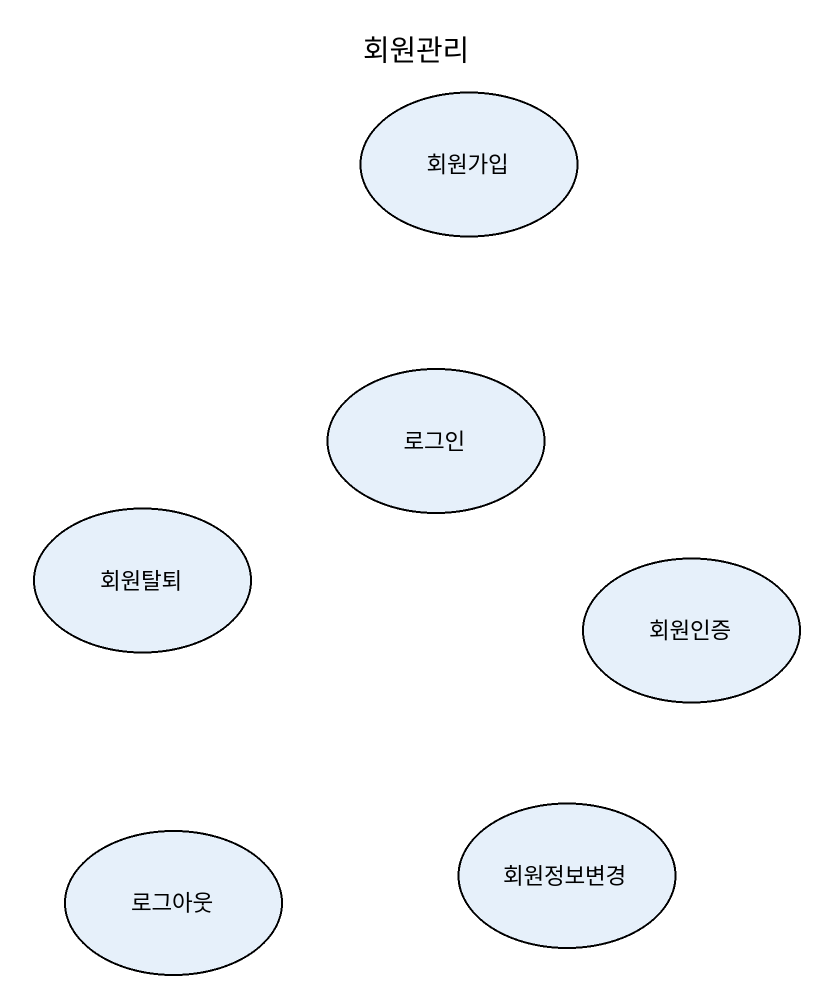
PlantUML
@startuml
title 회원관리
usecase 회원가입
usecase 로그인
usecase 회원탈퇴
usecase 회원인증
usecase 회원정보변경
usecase 로그아웃
@enduml
